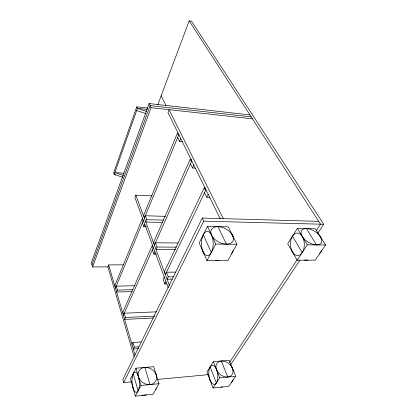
<?xml version="1.0" encoding="UTF-8"?>
<svg xmlns="http://www.w3.org/2000/svg" width="417" height="417" viewBox="0 0 417 417"><rect width="100%" height="100%" fill="white"/><g stroke="black" fill="none" stroke-linecap="round" stroke-linejoin="round"><path stroke-width="0.63" d="M147.722 108.045L136.755 106.846L113.648 172.899L114.201 174.483L122.822 177.215M249.95 114.925L149.124 103.552L91.396 262.574L92.579 266.979L108.196 266.838M91.985 264.769L150.084 105.616L251.206 116.875M92.579 266.979L151.048 107.695L149.124 103.552M157.762 104.881L189.167 20.85L191.575 21.283L323.712 224.263L317.592 233.494M123.578 264.805L108.655 264.915L107.909 266.838L134.097 356.749M152.059 195.875L135.812 195.161L134.905 197.496L168.233 287.819M115.452 288.09L143.385 220.473M144.355 218.127L178.841 134.649M135.108 285.718L116.249 286.156L117.412 290.086L116.604 292.02L132.111 291.592M146.44 226.775L143.855 226.723L144.829 224.388M165.429 216.345L145.33 215.766L146.794 219.67L145.809 222.037L162.708 222.443M182.714 141.624L179.482 141.342L180.697 138.428M191.424 159.403L190.136 159.31L153.607 242.293L154.551 244.821M123.39 315.153L153.357 247.505M154.405 245.149L191.742 160.868M156.615 311.827L124.24 313.224L125.496 317.467L124.631 319.396L153.19 318.035M156.469 254.109L153.878 254.109L154.931 251.764M178.153 242.975L155.458 242.777L157.047 247.031L155.984 249.402L175.489 249.481M195.709 168.197L192.461 167.978L193.785 165.023M205.482 188.004L204.184 187.942L164.486 271.514L165.513 274.271M131.965 344.4L132.877 342.487L141.274 341.94M164.225 276.961L163.104 279.307L164.804 283.956L166.753 283.909M165.356 274.6L205.951 189.74M132.877 342.487L134.232 347.08L133.31 348.987L138.491 348.628M164.804 283.956L165.94 281.611M175.588 272.103L166.492 272.223L168.233 276.872L167.087 279.249L172.257 279.15M210.006 197.465L206.759 197.319L208.208 194.327M318.708 221.354L202.266 218.055L122.827 379.579L123.64 382.608L131.381 381.878M123.64 382.608L203.699 221.146L202.266 218.055M135.968 368.185L130.531 378.954L135.322 396.15L153.086 394.289L158.992 383.718L153.67 366.694L135.968 368.185L140.972 385.47L135.322 396.15M207.515 226.426L199.159 242.975L206.978 260.667L227.823 260.568L236.934 244.258L228.276 226.879L207.515 226.426L215.745 244.086L206.978 260.667M213.415 361.664L206.941 371.943L213.024 388.008L228.818 386.351L235.735 376.249L229.157 360.34L213.415 361.664L219.743 377.802L213.024 388.008M297.378 228.396L287.699 243.763L297.191 260.229L315.221 260.14L325.604 244.982L315.351 228.787L297.378 228.396L307.334 244.831L325.604 244.982M229.501 362.493L296.977 259.973M316.248 230.695L320.532 224.179L189.167 20.85M297.191 260.229L307.334 244.831M230.512 364.922L299.959 260.104M140.972 385.47L158.992 383.718M219.743 377.802L235.735 376.249M157.193 379.454L208.177 374.664M134.232 347.08L138.778 346.767M125.496 317.467L154.764 316.112M117.412 290.086L132.95 289.685M168.233 276.872L173.42 276.784M157.047 247.031L176.448 247.14M215.745 244.086L236.934 244.258M146.794 219.67L163.6 220.108M203.699 221.146L323.712 224.263M115.493 174.561L114.201 174.483L137.422 108.373L136.755 106.846M123.917 173.191L114.842 172.654L123.484 175.39M147.118 109.421L137.422 108.373L146.544 111.402M151.048 107.695L252.478 118.84M136.667 110.521L145.924 113.591M306.432 228.594L316.539 244.909M292.489 236.163L302.205 252.613M223.262 218.649L169.093 109.681L167.973 112.569L220.239 218.774M161.165 95.769L166.06 105.652M178.57 135.301L177.47 133.054L143.703 215.281L144.569 217.601M190.136 159.31L191.34 161.775M204.184 187.942L205.513 190.658M177.637 137.558L179.482 141.342M190.433 163.824L192.461 167.978M204.523 192.732L206.759 197.319M217.976 226.655L226.431 244.169M203.287 234.797L211.31 252.473M221.338 360.997L227.791 377.02M210.147 366.851L216.355 382.952M135.812 195.161L169.396 285.468M153.185 247.901L152.252 245.373L122.885 312.098L123.625 314.621M143.14 221.057L142.286 218.732L114.92 285.379L115.608 287.714M142.421 222.808L143.855 226.723M152.32 249.851L153.878 254.109M144.876 367.434L150.042 384.589M108.655 264.915L135.03 354.862M133.226 373.622L138.121 390.859M146.471 394.675A9.643 8.012 34.8 0 1 141.874 395.154M133.539 389.124A9.643 8.012 34.8 0 1 132.606 385.767M155.515 373.1A10.039 3.831 85.5 0 1 156.891 377.505M156.484 387.998A10.039 3.831 85.5 0 1 155.458 389.838M222.449 386.856A9.31 6.969 39.8 0 1 220.968 387.174M210.7 381.451A9.31 6.969 39.8 0 1 209.438 377.792M231.445 366.334A9.471 4.571 83 0 1 233.15 370.452M233.03 379.757A9.471 4.571 83 0 1 231.242 382.373M307.939 260.015A11.337 6.437 32.6 0 1 304.415 260.031M293.928 254.031A11.337 6.437 32.6 0 1 291.467 249.773M319.313 235.355A11.097 7.125 88.3 0 1 321.564 239.149M321.528 250.393A11.097 7.125 88.3 0 1 319.245 253.963M218.81 260.531A11.911 7.595 28.6 0 1 215.797 260.51M204.064 253.546A11.911 7.595 28.6 0 1 202.365 249.423M231.617 233.921A11.916 6.135 89.7 0 1 233.515 237.992M233.181 250.607A11.916 6.135 89.7 0 1 231.357 253.922M132.21 377.286A10.175 3.638 86 0 0 136.385 392.34A10.175 3.638 86 0 0 138.501 376.942A9.82 8.012 33.9 0 1 149.526 368.143A9.82 8.012 33.9 0 1 154.175 382.983A9.82 8.012 33.9 0 1 138.496 376.921A10.175 3.638 86 0 0 132.21 377.286M208.964 370.332A9.591 4.425 83.5 0 0 214.265 384.391A9.591 4.425 83.5 0 0 216.621 369.837A9.466 6.959 38.9 0 1 225.597 361.68A9.466 6.959 38.9 0 1 231.331 375.545A9.466 6.959 38.9 0 1 216.616 369.816A9.591 4.425 83.5 0 0 208.964 370.332M291.483 238.19A11.264 6.938 88.6 0 0 297.217 255.553A11.264 6.938 88.6 0 0 303.498 239.17A11.264 6.938 88.6 0 0 291.483 238.19M302.424 236.72A11.587 6.318 32.1 0 0 320.392 243.83A11.587 6.318 32.1 0 0 311.436 229.699A11.587 6.318 32.1 0 0 302.424 236.72M202.422 236.96A12.114 5.864 90 0 0 207.056 255.637A12.114 5.864 90 0 0 212.571 238.013A12.114 5.864 90 0 0 202.422 236.96M213.186 237.659A12.192 7.48 28.3 0 0 232.587 241.62A12.192 7.48 28.3 0 0 220.577 226.957A12.192 7.48 28.3 0 0 213.186 237.659"/></g></svg>
